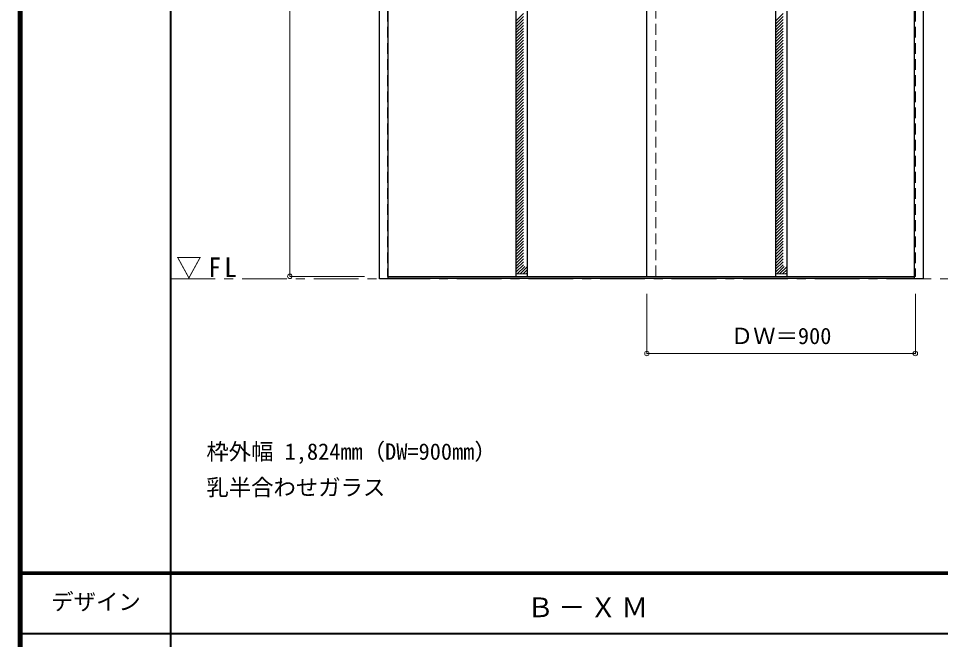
# Model space of a CAD drawing. Units: millimetres, scale not verified. Extents: x -6000 to 5700, y -4307 to 4260.
# Drawn here: x -6000 to -2909, y -36 to 2046 of the extents above; entities that cross this region are included whole.
import ezdxf
from ezdxf.enums import TextEntityAlignment as Align

# ---------------------------------------------------------------- set-up
doc = ezdxf.new("R2010")
doc.units = ezdxf.units.MM
doc.header["$LTSCALE"] = 30
doc.header["$PDMODE"] = 32
doc.header["$PDSIZE"] = 15
doc.linetypes.add('CHAIN1', pattern=[8, 5, -1, 1, -1])
doc.linetypes.add('DASHED1', pattern=[1.8, 1.2, -0.6])
for name, color, linetype, lineweight in [('0-1_通り芯', 7, 'CHAIN1', 18), ('0-2_扉', 4, 'DASHED1', 9), ('0-3_仕上げ', 7, 'Continuous', 18), ('0-4_枠', 3, 'Continuous', 25), ('0-A_文字', 7, 'Continuous', 18), ('0-B_寸法', 4, 'Continuous', 9), ('0-C_ハッチ', 4, 'DASHED1', 9), ('F-1_枠', 6, 'Continuous', 40)]:
    doc.layers.add(name, color=color, linetype=linetype, lineweight=lineweight)
doc.layers.add('F-A_文字', color=7, linetype='Continuous')
doc.styles.add('ＭＳ ゴシック', font='')
doc.styles.get('ＭＳ ゴシック').set_extended_font_data('MS Gothic')

msp = doc.modelspace()

# ---------------------------------------------------------------- linework, layer by layer
at = {"layer": '0-1_通り芯'}
msp.add_line((-5490, 1173), (5690, 1173), dxfattribs=at)
at = {"layer": '0-2_扉'}
for p, q in [((-4763, 3529.5), (-4763, 1181.5)), ((-3863, 1181.5), (-3863, 3529.5)), ((-2993, 3529.5), (-2993, 1181.5)), ((-4763, 1181.5), (-4760, 1181.5)), ((-2993, 1181.5), (-2996, 1181.5))]:
    msp.add_line(p, q, dxfattribs=at)
at = {"layer": '0-2_扉', "color": 3, "linetype": 'Continuous', "lineweight": 25}
for p, q in [((-3893, 1181.5), (-3893, 3529.5)), ((-4760, 1181.5), (-2996, 1181.5))]:
    msp.add_line(p, q, dxfattribs=at)
at = {"layer": '0-3_仕上げ', "color": 3, "lineweight": 25}
for p, q in [((-4332, 3529.5), (-4332, 1181.5)), ((-4294, 3529.5), (-4294, 1181.5)), ((-3462, 3529.5), (-3462, 1181.5)), ((-3424, 3529.5), (-3424, 1181.5))]:
    msp.add_line(p, q, dxfattribs=at)
at = {"layer": '0-3_仕上げ'}
for p, q in [((-4332, 1189.5), (-4294, 1189.5)), ((-3462, 1189.5), (-3424, 1189.5))]:
    msp.add_line(p, q, dxfattribs=at)
at = {"layer": '0-4_枠'}
for p, q in [((-4790, 1173), (-4790, 3573)), ((-4760, 1173), (-4760, 3573)), ((-2996, 1182.04), (-2996, 3573)), ((-2966, 1173), (-2966, 3573)), ((-4760, 1176), (-2996, 1176)), ((-2996, 1181.7), (-2996, 1182.04)), ((-4760, 1173), (-4790, 1173))]:
    msp.add_line(p, q, dxfattribs=at)
msp.add_lwpolyline([(-2966, 1173), (-2996, 1173), (-2996, 1181.7)], dxfattribs=at)
at = {"layer": '0-B_寸法'}
for p, q in [((-5090, 3529.5), (-5090, 1181.5)), ((-5090, 1181.5), (-4840, 1181.5)), ((-3893, 923), (-3893, 1123)), ((-2993, 923), (-2993, 1123)), ((-3893, 923), (-2993, 923))]:
    msp.add_line(p, q, dxfattribs=at)
at = {"layer": '0-B_寸法', "color": 7}
for p in [(-5090, 1181.5), (-3893, 923), (-2993, 923)]:
    msp.add_point(p, dxfattribs=at)
at = {"layer": '0-C_ハッチ'}
for p, q in [((-4332, 2036.77), (-4294, 2074.77)), ((-3462, 2036.77), (-3424, 2074.77)), ((-4332, 2026.88), (-4294, 2064.88)), ((-4332, 2016.98), (-4294, 2054.98)), ((-4332, 2007.08), (-4294, 2045.08)), ((-3462, 2026.88), (-3424, 2064.88)), ((-3462, 2016.98), (-3424, 2054.98)), ((-3462, 2007.08), (-3424, 2045.08)), ((-4332, 1997.18), (-4294, 2035.18)), ((-4332, 1987.28), (-4294, 2025.28)), ((-4332, 1977.38), (-4294, 2015.38)), ((-3462, 1997.18), (-3424, 2035.18)), ((-3462, 1987.28), (-3424, 2025.28)), ((-3462, 1977.38), (-3424, 2015.38)), ((-4332, 1967.48), (-4294, 2005.48)), ((-4332, 1957.58), (-4294, 1995.58)), ((-4332, 1947.68), (-4294, 1985.68)), ((-3462, 1967.48), (-3424, 2005.48)), ((-3462, 1957.58), (-3424, 1995.58)), ((-3462, 1947.68), (-3424, 1985.68)), ((-4332, 1937.78), (-4294, 1975.78)), ((-4332, 1927.88), (-4294, 1965.88)), ((-4332, 1917.98), (-4294, 1955.98)), ((-3462, 1937.78), (-3424, 1975.78)), ((-3462, 1927.88), (-3424, 1965.88)), ((-3462, 1917.98), (-3424, 1955.98)), ((-4332, 1908.08), (-4294, 1946.08)), ((-4332, 1898.18), (-4294, 1936.18)), ((-4332, 1888.28), (-4294, 1926.28)), ((-3462, 1908.08), (-3424, 1946.08)), ((-3462, 1898.18), (-3424, 1936.18)), ((-3462, 1888.28), (-3424, 1926.28)), ((-4332, 1878.38), (-4294, 1916.38)), ((-4332, 1868.48), (-4294, 1906.48)), ((-4332, 1858.58), (-4294, 1896.58)), ((-4332, 1848.68), (-4294, 1886.68)), ((-3462, 1878.38), (-3424, 1916.38)), ((-3462, 1868.48), (-3424, 1906.48)), ((-3462, 1858.58), (-3424, 1896.58)), ((-3462, 1848.68), (-3424, 1886.68)), ((-4332, 1838.78), (-4294, 1876.78)), ((-4332, 1828.89), (-4294, 1866.89)), ((-4332, 1818.99), (-4294, 1856.99)), ((-3462, 1838.78), (-3424, 1876.78)), ((-3462, 1828.89), (-3424, 1866.89)), ((-3462, 1818.99), (-3424, 1856.99)), ((-4332, 1809.09), (-4294, 1847.09)), ((-4332, 1799.19), (-4294, 1837.19)), ((-4332, 1789.29), (-4294, 1827.29)), ((-3462, 1809.09), (-3424, 1847.09)), ((-3462, 1799.19), (-3424, 1837.19)), ((-3462, 1789.29), (-3424, 1827.29)), ((-4332, 1779.39), (-4294, 1817.39)), ((-4332, 1769.49), (-4294, 1807.49)), ((-4332, 1759.59), (-4294, 1797.59)), ((-3462, 1779.39), (-3424, 1817.39)), ((-3462, 1769.49), (-3424, 1807.49)), ((-3462, 1759.59), (-3424, 1797.59)), ((-4332, 1749.69), (-4294, 1787.69)), ((-4332, 1739.79), (-4294, 1777.79)), ((-4332, 1729.89), (-4294, 1767.89)), ((-3462, 1749.69), (-3424, 1787.69)), ((-3462, 1739.79), (-3424, 1777.79)), ((-3462, 1729.89), (-3424, 1767.89)), ((-4332, 1719.99), (-4294, 1757.99)), ((-4332, 1710.09), (-4294, 1748.09)), ((-4332, 1700.19), (-4294, 1738.19)), ((-3462, 1719.99), (-3424, 1757.99)), ((-3462, 1710.09), (-3424, 1748.09)), ((-3462, 1700.19), (-3424, 1738.19)), ((-4332, 1690.29), (-4294, 1728.29)), ((-4332, 1680.39), (-4294, 1718.39)), ((-4332, 1670.49), (-4294, 1708.49)), ((-3462, 1690.29), (-3424, 1728.29)), ((-3462, 1680.39), (-3424, 1718.39)), ((-3462, 1670.49), (-3424, 1708.49)), ((-4332, 1660.59), (-4294, 1698.59)), ((-4332, 1650.69), (-4294, 1688.69)), ((-4332, 1640.79), (-4294, 1678.79)), ((-3462, 1660.59), (-3424, 1698.59)), ((-3462, 1650.69), (-3424, 1688.69)), ((-3462, 1640.79), (-3424, 1678.79)), ((-4332, 1630.9), (-4294, 1668.9)), ((-4332, 1621), (-4294, 1659)), ((-4332, 1611.1), (-4294, 1649.1)), ((-4332, 1601.2), (-4294, 1639.2)), ((-3462, 1630.9), (-3424, 1668.9)), ((-3462, 1621), (-3424, 1659)), ((-3462, 1611.1), (-3424, 1649.1)), ((-3462, 1601.2), (-3424, 1639.2)), ((-4332, 1591.3), (-4294, 1629.3)), ((-4332, 1581.4), (-4294, 1619.4)), ((-4332, 1571.5), (-4294, 1609.5)), ((-3462, 1591.3), (-3424, 1629.3)), ((-3462, 1581.4), (-3424, 1619.4)), ((-3462, 1571.5), (-3424, 1609.5)), ((-4332, 1561.6), (-4294, 1599.6)), ((-4332, 1551.7), (-4294, 1589.7)), ((-4332, 1541.8), (-4294, 1579.8)), ((-3462, 1561.6), (-3424, 1599.6)), ((-3462, 1551.7), (-3424, 1589.7)), ((-3462, 1541.8), (-3424, 1579.8)), ((-4332, 1531.9), (-4294, 1569.9)), ((-4332, 1522), (-4294, 1560)), ((-4332, 1512.1), (-4294, 1550.1)), ((-3462, 1531.9), (-3424, 1569.9)), ((-3462, 1522), (-3424, 1560)), ((-3462, 1512.1), (-3424, 1550.1)), ((-4332, 1502.2), (-4294, 1540.2)), ((-4332, 1492.3), (-4294, 1530.3)), ((-4332, 1482.4), (-4294, 1520.4)), ((-3462, 1502.2), (-3424, 1540.2)), ((-3462, 1492.3), (-3424, 1530.3)), ((-3462, 1482.4), (-3424, 1520.4)), ((-4332, 1472.5), (-4294, 1510.5)), ((-4332, 1462.6), (-4294, 1500.6)), ((-4332, 1452.7), (-4294, 1490.7)), ((-3462, 1472.5), (-3424, 1510.5)), ((-3462, 1462.6), (-3424, 1500.6)), ((-3462, 1452.7), (-3424, 1490.7)), ((-4332, 1442.81), (-4294, 1480.81)), ((-4332, 1432.91), (-4294, 1470.91)), ((-4332, 1423.01), (-4294, 1461.01)), ((-3462, 1442.81), (-3424, 1480.81)), ((-3462, 1432.91), (-3424, 1470.91)), ((-3462, 1423.01), (-3424, 1461.01)), ((-4332, 1413.11), (-4294, 1451.11)), ((-4332, 1403.21), (-4294, 1441.21)), ((-4332, 1393.31), (-4294, 1431.31)), ((-3462, 1413.11), (-3424, 1451.11)), ((-3462, 1403.21), (-3424, 1441.21)), ((-3462, 1393.31), (-3424, 1431.31)), ((-4332, 1383.41), (-4294, 1421.41)), ((-4332, 1373.51), (-4294, 1411.51)), ((-4332, 1363.61), (-4294, 1401.61)), ((-4332, 1353.71), (-4294, 1391.71)), ((-3462, 1383.41), (-3424, 1421.41)), ((-3462, 1373.51), (-3424, 1411.51)), ((-3462, 1363.61), (-3424, 1401.61)), ((-3462, 1353.71), (-3424, 1391.71)), ((-4332, 1343.81), (-4294, 1381.81)), ((-4332, 1333.91), (-4294, 1371.91)), ((-4332, 1324.01), (-4294, 1362.01)), ((-3462, 1343.81), (-3424, 1381.81)), ((-3462, 1333.91), (-3424, 1371.91)), ((-3462, 1324.01), (-3424, 1362.01)), ((-4332, 1314.11), (-4294, 1352.11)), ((-4332, 1304.21), (-4294, 1342.21)), ((-4332, 1294.31), (-4294, 1332.31)), ((-3462, 1314.11), (-3424, 1352.11)), ((-3462, 1304.21), (-3424, 1342.21)), ((-3462, 1294.31), (-3424, 1332.31)), ((-4332, 1284.41), (-4294, 1322.41)), ((-4332, 1274.51), (-4294, 1312.51)), ((-4332, 1264.61), (-4294, 1302.61)), ((-3462, 1284.41), (-3424, 1322.41)), ((-3462, 1274.51), (-3424, 1312.51)), ((-3462, 1264.61), (-3424, 1302.61)), ((-4332, 1254.71), (-4294, 1292.71)), ((-4332, 1244.82), (-4294, 1282.82)), ((-4332, 1234.92), (-4294, 1272.92)), ((-3462, 1254.71), (-3424, 1292.71)), ((-3462, 1244.82), (-3424, 1282.82)), ((-3462, 1234.92), (-3424, 1272.92)), ((-4332, 1225.02), (-4294, 1263.02)), ((-4332, 1215.12), (-4294, 1253.12)), ((-4332, 1205.22), (-4294, 1243.22)), ((-3462, 1225.02), (-3424, 1263.02)), ((-3462, 1215.12), (-3424, 1253.12)), ((-3462, 1205.22), (-3424, 1243.22)), ((-4332, 1195.32), (-4294, 1233.32)), ((-4327.92, 1189.5), (-4294, 1223.42)), ((-4318.02, 1189.5), (-4294, 1213.52)), ((-3462, 1195.32), (-3424, 1233.32)), ((-3457.92, 1189.5), (-3424, 1223.42)), ((-3448.02, 1189.5), (-3424, 1213.52)), ((-4308.12, 1189.5), (-4294, 1203.62)), ((-4298.22, 1189.5), (-4294, 1193.72)), ((-3438.12, 1189.5), (-3424, 1203.62)), ((-3428.22, 1189.5), (-3424, 1193.72))]:
    msp.add_line(p, q, dxfattribs=at)
at = {"layer": 'F-1_枠'}
for p, q in [((-6000, 4175), (-6000, -4205)), ((-5995, 4175), (-5995, -4205)), ((-5990, 4175), (-5990, -4205)), ((-5490, 4175), (-5490, -3790)), ((-6000, 190.5), (5700, 190.5)), ((-6000, 187.5), (5700, 187.5)), ((-6000, 184.5), (5700, 184.5)), ((-6000, -15.5), (5700, -15.5))]:
    msp.add_line(p, q, dxfattribs=at)

# ---------------------------------------------------------------- texts
at = {"layer": '0-A_文字', "style": 'ＭＳ ゴシック'}
for s, p in [('枠外幅 1,824mm（DW=900mm）', (-5370, 550.5)), ('乳半合わせガラス', (-5370, 430.5))]:
    msp.add_text(s, height=54.99, dxfattribs=at).set_placement(p, align=Align.BOTTOM_LEFT)
at = {"layer": '0-A_文字', "char_height": 65.98, "attachment_point": 7, "style": 'ＭＳ ゴシック'}
for s, insert in [('\\T1.26;\\W0.95;▽FL', (-5471.25, 1173)), ('\\T1.17;Ｂ－ＸＭ', (-4295, 39.5))]:
    msp.add_mtext(s, dxfattribs=dict(at, insert=insert))
at = {"layer": '0-B_寸法', "color": 7, "style": 'ＭＳ ゴシック'}
msp.add_text('ＤＷ＝900', height=54.99, dxfattribs=at).set_placement((-3611.75, 938), align=Align.BOTTOM_LEFT)
at = {"layer": 'F-A_文字', "style": 'ＭＳ ゴシック'}
msp.add_text('デザイン', height=54.99, dxfattribs=at).set_placement((-5890, 47), align=Align.BOTTOM_LEFT)

doc.saveas('drawing.dxf')
